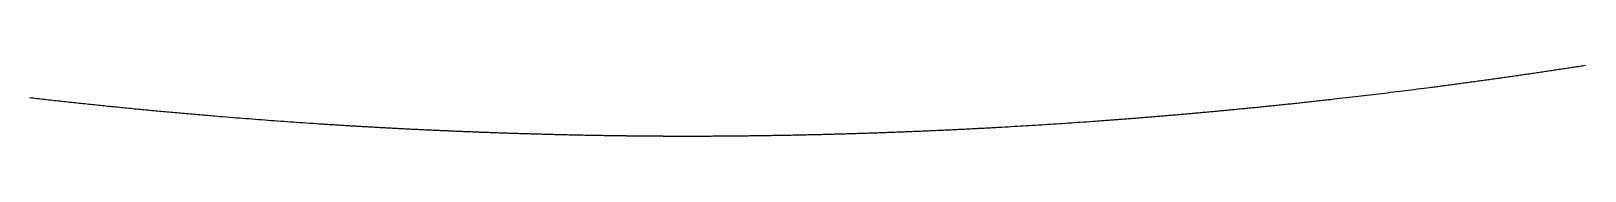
# Model space of a CAD drawing. Header units: millimetres. Extents: x 0 to 610, y 0 to 457.
# Drawn here: x 31.16 to 37.87, y 51 to 51.31 of the extents above; entities that cross this region are included whole.
import ezdxf

# ---------------------------------------------------------------- set-up
doc = ezdxf.new("R2010")
doc.units = ezdxf.units.MM
doc.layers.add('TEST_CUT_FIRST', color=1, linetype='Continuous')

msp = doc.modelspace()

# ---------------------------------------------------------------- linework, layer by layer
at = {"layer": 'TEST_CUT_FIRST'}
msp.add_lwpolyline([(37.87501, 51.30589), (37.86866, 51.3049), (37.86231, 51.30392), (37.85596, 51.30293), (37.8496, 51.30195), (37.84325, 51.30097), (37.8369, 51.29999), (37.83054, 51.29902), (37.82419, 51.29804), (37.81784, 51.29706), (37.81148, 51.29609), (37.80513, 51.29512), (37.79877, 51.29415), (37.79242, 51.29318), (37.78606, 51.29222), (37.77971, 51.29125), (37.77335, 51.29029), (37.767, 51.28932), (37.76064, 51.28836), (37.75429, 51.2874), (37.74793, 51.28645), (37.74157, 51.28549), (37.73522, 51.28454), (37.72886, 51.28358), (37.7225, 51.28263), (37.71614, 51.28168), (37.70979, 51.28073), (37.70343, 51.27979), (37.69707, 51.27884), (37.69071, 51.2779), (37.68435, 51.27696), (37.67799, 51.27602), (37.67163, 51.27508), (37.66527, 51.27414), (37.65891, 51.27321), (37.65255, 51.27227), (37.64619, 51.27134), (37.63983, 51.27041), (37.63347, 51.26948), (37.62711, 51.26855), (37.62075, 51.26762), (37.61439, 51.2667), (37.60803, 51.26578), (37.60167, 51.26485), (37.5953, 51.26393), (37.58894, 51.26302), (37.58258, 51.2621), (37.57622, 51.26118), (37.56985, 51.26027), (37.56349, 51.25936), (37.55713, 51.25845), (37.55076, 51.25754), (37.5444, 51.25663), (37.53804, 51.25572), (37.53167, 51.25482), (37.52531, 51.25391), (37.51894, 51.25301), (37.51258, 51.25211), (37.50621, 51.25121), (37.49985, 51.25032), (37.49348, 51.24942), (37.48712, 51.24853), (37.48075, 51.24764), (37.47438, 51.24675), (37.46802, 51.24586), (37.46165, 51.24497), (37.45528, 51.24408), (37.44892, 51.2432), (37.44255, 51.24232), (37.43618, 51.24144), (37.42981, 51.24056), (37.42345, 51.23968), (37.41708, 51.2388), (37.41071, 51.23793), (37.40434, 51.23705), (37.39797, 51.23618), (37.3916, 51.23531), (37.38523, 51.23444), (37.37886, 51.23358), (37.3725, 51.23271), (37.36613, 51.23185), (37.35976, 51.23098), (37.35339, 51.23012), (37.34701, 51.22926), (37.34064, 51.22841), (37.33427, 51.22755), (37.3279, 51.2267), (37.32154, 51.22584), (37.31517, 51.22499), (37.3088, 51.22414), (37.30242, 51.22329), (37.29602, 51.22244), (37.28963, 51.2216), (37.28326, 51.22075), (37.27693, 51.21992), (37.27063, 51.21908), (37.26433, 51.21825), (37.25795, 51.21742), (37.25143, 51.21656), (37.24477, 51.21569), (37.23814, 51.21483), (37.23178, 51.214), (37.22594, 51.21324), (37.22065, 51.21255), (37.21522, 51.21184), (37.20878, 51.21101), (37.20044, 51.20993), (37.18961, 51.20854), (37.17688, 51.20691), (37.16313, 51.20515), (37.14925, 51.20338), (37.13592, 51.20169), (37.1231, 51.20007), (37.11056, 51.1985), (37.09805, 51.19693), (37.08539, 51.19535), (37.07259, 51.19376), (37.05972, 51.19217), (37.04684, 51.19058), (37.03399, 51.18901), (37.02117, 51.18744), (37.00839, 51.18588), (36.99561, 51.18433), (36.98283, 51.18279), (36.97004, 51.18125), (36.95722, 51.17972), (36.94437, 51.17819), (36.93148, 51.17666), (36.9186, 51.17514), (36.90579, 51.17363), (36.89312, 51.17214), (36.8806, 51.17068), (36.86803, 51.16922), (36.8552, 51.16774), (36.84186, 51.1662), (36.82796, 51.16461), (36.8142, 51.16304), (36.80145, 51.16159), (36.79058, 51.16036), (36.78219, 51.15942), (36.77569, 51.15868), (36.7702, 51.15807), (36.76485, 51.15747), (36.75894, 51.15681), (36.75253, 51.1561), (36.74584, 51.15535), (36.73911, 51.15461), (36.73254, 51.15388), (36.7261, 51.15317), (36.71973, 51.15246), (36.71338, 51.15176), (36.70698, 51.15106), (36.70054, 51.15036), (36.69409, 51.14965), (36.68763, 51.14895), (36.68119, 51.14825), (36.67475, 51.14755), (36.66832, 51.14686), (36.66189, 51.14616), (36.65546, 51.14547), (36.64902, 51.14478), (36.64258, 51.14409), (36.63614, 51.1434), (36.6297, 51.14271), (36.62327, 51.14203), (36.61683, 51.14134), (36.61039, 51.14066), (36.60395, 51.13998), (36.59752, 51.1393), (36.59108, 51.13863), (36.58464, 51.13795), (36.5782, 51.13728), (36.57176, 51.1366), (36.56532, 51.13593), (36.55888, 51.13526), (36.55244, 51.1346), (36.546, 51.13393), (36.53956, 51.13327), (36.53312, 51.13261), (36.52668, 51.13194), (36.52024, 51.13128), (36.5138, 51.13063), (36.50736, 51.12997), (36.50092, 51.12932), (36.49448, 51.12866), (36.48804, 51.12801), (36.4816, 51.12736), (36.47515, 51.12672), (36.46871, 51.12607), (36.46227, 51.12542), (36.45583, 51.12478), (36.44939, 51.12414), (36.44294, 51.1235), (36.4365, 51.12286), (36.43006, 51.12223), (36.42362, 51.12159), (36.41717, 51.12096), (36.41073, 51.12033), (36.40429, 51.1197), (36.39784, 51.11907), (36.3914, 51.11844), (36.38496, 51.11782), (36.37851, 51.11719), (36.37207, 51.11657), (36.36562, 51.11595), (36.35918, 51.11533), (36.35273, 51.11471), (36.34629, 51.1141), (36.33984, 51.11348), (36.3334, 51.11287), (36.32695, 51.11226), (36.32051, 51.11165), (36.31406, 51.11105), (36.30762, 51.11044), (36.30117, 51.10984), (36.29472, 51.10923), (36.28828, 51.10863), (36.28183, 51.10803), (36.27539, 51.10744), (36.26894, 51.10684), (36.26249, 51.10625), (36.25604, 51.10565), (36.2496, 51.10506), (36.24315, 51.10447), (36.2367, 51.10388), (36.23025, 51.1033), (36.22381, 51.10271), (36.21736, 51.10213), (36.21091, 51.10155), (36.20446, 51.10097), (36.19801, 51.10039), (36.19157, 51.09982), (36.18512, 51.09924), (36.17867, 51.09867), (36.17222, 51.0981), (36.16577, 51.09753), (36.15932, 51.09696), (36.15287, 51.09639), (36.14642, 51.09583), (36.13997, 51.09526), (36.13352, 51.0947), (36.12707, 51.09414), (36.12062, 51.09358), (36.11417, 51.09303), (36.10772, 51.09247), (36.10127, 51.09192), (36.09482, 51.09137), (36.08837, 51.09082), (36.08192, 51.09027), (36.07547, 51.08972), (36.06902, 51.08918), (36.06257, 51.08863), (36.05611, 51.08809), (36.04966, 51.08755), (36.04321, 51.08701), (36.03676, 51.08647), (36.03031, 51.08594), (36.02385, 51.0854), (36.0174, 51.08487), (36.01095, 51.08434), (36.0045, 51.08381), (35.99804, 51.08329), (35.99159, 51.08276), (35.98514, 51.08224), (35.97869, 51.08171), (35.97223, 51.08119), (35.96578, 51.08067), (35.95932, 51.08016), (35.95287, 51.07964), (35.94642, 51.07913), (35.93996, 51.07861), (35.93351, 51.0781), (35.92706, 51.07759), (35.9206, 51.07709), (35.91415, 51.07658), (35.90769, 51.07608), (35.90124, 51.07557), (35.89478, 51.07507), (35.88833, 51.07457), (35.88188, 51.07408), (35.87543, 51.07358), (35.86897, 51.07309), (35.86251, 51.07259), (35.85603, 51.0721), (35.84956, 51.07161), (35.8431, 51.07112), (35.83669, 51.07064), (35.83031, 51.07016), (35.82392, 51.06968), (35.81746, 51.0692), (35.81086, 51.06871), (35.80411, 51.06821), (35.7974, 51.06771), (35.79096, 51.06724), (35.78503, 51.06681), (35.77968, 51.06641), (35.77418, 51.06601), (35.76765, 51.06554), (35.7592, 51.06493), (35.74824, 51.06414), (35.73535, 51.06323), (35.72143, 51.06224), (35.70737, 51.06125), (35.69388, 51.0603), (35.6809, 51.0594), (35.6682, 51.05853), (35.65554, 51.05767), (35.64272, 51.0568), (35.62977, 51.05593), (35.61673, 51.05506), (35.60369, 51.0542), (35.59068, 51.05334), (35.57772, 51.0525), (35.56477, 51.05166), (35.55184, 51.05083), (35.53891, 51.05001), (35.52596, 51.04919), (35.51299, 51.04838), (35.49998, 51.04757), (35.48693, 51.04677), (35.4739, 51.04598), (35.46094, 51.04519), (35.44811, 51.04442), (35.43544, 51.04367), (35.42273, 51.04292), (35.40974, 51.04216), (35.39624, 51.04138), (35.38218, 51.04057), (35.36825, 51.03978), (35.35535, 51.03906), (35.34436, 51.03844), (35.33587, 51.03797), (35.3293, 51.0376), (35.32375, 51.0373), (35.31833, 51.03701), (35.31236, 51.03668), (35.30587, 51.03633), (35.2991, 51.03597), (35.2923, 51.0356), (35.28565, 51.03525), (35.27914, 51.0349), (35.2727, 51.03456), (35.26627, 51.03422), (35.2598, 51.03388), (35.2533, 51.03354), (35.24677, 51.03321), (35.24024, 51.03287), (35.23372, 51.03253), (35.22721, 51.0322), (35.22071, 51.03187), (35.21421, 51.03154), (35.2077, 51.03122), (35.20119, 51.03089), (35.19468, 51.03057), (35.18817, 51.03025), (35.18166, 51.02992), (35.17515, 51.02961), (35.16865, 51.02929), (35.16214, 51.02897), (35.15563, 51.02866), (35.14912, 51.02835), (35.14261, 51.02804), (35.1361, 51.02773), (35.12959, 51.02742), (35.12308, 51.02712), (35.11657, 51.02681), (35.11006, 51.02651), (35.10355, 51.02621), (35.09704, 51.02591), (35.09053, 51.02562), (35.08402, 51.02532), (35.07751, 51.02503), (35.071, 51.02474), (35.06449, 51.02445), (35.05798, 51.02416), (35.05146, 51.02387), (35.04495, 51.02359), (35.03844, 51.02331), (35.03193, 51.02302), (35.02542, 51.02274), (35.01891, 51.02247), (35.0124, 51.02219), (35.00589, 51.02191), (34.99938, 51.02164), (34.99286, 51.02137), (34.98635, 51.0211), (34.97984, 51.02083), (34.97333, 51.02057), (34.96682, 51.0203), (34.96031, 51.02004), (34.95379, 51.01978), (34.94728, 51.01952), (34.94077, 51.01926), (34.93426, 51.01901), (34.92775, 51.01875), (34.92123, 51.0185), (34.91472, 51.01825), (34.90821, 51.018), (34.9017, 51.01775), (34.89518, 51.01751), (34.88867, 51.01726), (34.88216, 51.01702), (34.87564, 51.01678), (34.86913, 51.01654), (34.86262, 51.0163), (34.85611, 51.01607), (34.84959, 51.01583), (34.84308, 51.0156), (34.83657, 51.01537), (34.83005, 51.01514), (34.82354, 51.01491), (34.81703, 51.01469), (34.81051, 51.01447), (34.804, 51.01424), (34.79749, 51.01402), (34.79097, 51.01381), (34.78446, 51.01359), (34.77795, 51.01337), (34.77143, 51.01316), (34.76492, 51.01295), (34.7584, 51.01274), (34.75189, 51.01253), (34.74538, 51.01232), (34.73886, 51.01212), (34.73235, 51.01192), (34.72583, 51.01171), (34.71932, 51.01151), (34.71281, 51.01132), (34.70629, 51.01112), (34.69978, 51.01092), (34.69326, 51.01073), (34.68675, 51.01054), (34.68023, 51.01035), (34.67372, 51.01016), (34.6672, 51.00998), (34.66069, 51.00979), (34.65417, 51.00961), (34.64766, 51.00943), (34.64115, 51.00925), (34.63463, 51.00907), (34.62812, 51.0089), (34.6216, 51.00872), (34.61509, 51.00855), (34.60857, 51.00838), (34.60206, 51.00821), (34.59554, 51.00804), (34.58903, 51.00788), (34.58251, 51.00771), (34.57599, 51.00755), (34.56948, 51.00739), (34.56296, 51.00723), (34.55645, 51.00708), (34.54993, 51.00692), (34.54342, 51.00677), (34.5369, 51.00661), (34.53039, 51.00646), (34.52387, 51.00632), (34.51736, 51.00617), (34.51084, 51.00602), (34.50432, 51.00588), (34.49781, 51.00574), (34.49129, 51.0056), (34.48478, 51.00546), (34.47826, 51.00532), (34.47175, 51.00519), (34.46523, 51.00506), (34.45871, 51.00493), (34.4522, 51.0048), (34.44568, 51.00467), (34.43917, 51.00454), (34.43265, 51.00442), (34.42613, 51.00429), (34.41962, 51.00417), (34.4131, 51.00405), (34.40659, 51.00394), (34.40007, 51.00382), (34.39355, 51.00371), (34.38704, 51.00359), (34.38052, 51.00348), (34.37401, 51.00337), (34.3675, 51.00327), (34.36098, 51.00316), (34.35446, 51.00306), (34.34792, 51.00296), (34.34139, 51.00285), (34.33487, 51.00276), (34.32839, 51.00266), (34.32194, 51.00256), (34.31549, 51.00247), (34.30897, 51.00238), (34.30232, 51.00229), (34.29552, 51.0022), (34.28859, 51.0021), (34.28159, 51.00201), (34.27458, 51.00192), (34.26761, 51.00184), (34.26068, 51.00175), (34.25376, 51.00167), (34.24684, 51.00159), (34.23992, 51.00151), (34.23299, 51.00144), (34.22605, 51.00136), (34.2191, 51.00129), (34.21216, 51.00122), (34.20522, 51.00115), (34.19828, 51.00108), (34.19136, 51.00102), (34.18445, 51.00096), (34.17753, 51.00089), (34.17059, 51.00084), (34.16362, 51.00078), (34.1566, 51.00072), (34.1496, 51.00067), (34.14267, 51.00062), (34.13588, 51.00057), (34.12924, 51.00052), (34.12256, 51.00048), (34.11561, 51.00044), (34.10814, 51.00039), (34.1001, 51.00035), (34.0922, 51.00031), (34.08533, 51.00027), (34.08039, 51.00025), (34.07798, 51.00024), (34.07776, 51.00024), (34.07704, 51.00023), (34.07648, 51.00023), (34.07606, 51.00023), (34.07571, 51.00023), (34.07537, 51.00022), (34.07499, 51.00022), (34.07457, 51.00022), (34.07413, 51.00022), (34.07369, 51.00022), (34.07326, 51.00022), (34.07284, 51.00021), (34.07243, 51.00021), (34.07202, 51.00021), (34.0716, 51.00021), (34.07118, 51.00021), (34.07076, 51.0002), (34.07034, 51.0002), (34.06992, 51.0002), (34.0695, 51.0002), (34.06909, 51.0002), (34.06867, 51.0002), (34.06825, 51.00019), (34.06783, 51.00019), (34.06741, 51.00019), (34.06699, 51.00019), (34.06657, 51.00019), (34.06615, 51.00018), (34.06574, 51.00018), (34.06532, 51.00018), (34.0649, 51.00018), (34.06448, 51.00018), (34.06406, 51.00018), (34.06364, 51.00017), (34.06322, 51.00017), (34.0628, 51.00017), (34.06239, 51.00017), (34.06197, 51.00017), (34.06155, 51.00017), (34.06113, 51.00016), (34.06071, 51.00016), (34.06029, 51.00016), (34.05987, 51.00016), (34.05945, 51.00016), (34.05904, 51.00016), (34.05862, 51.00015), (34.0582, 51.00015), (34.05778, 51.00015), (34.05736, 51.00015), (34.05694, 51.00015), (34.05652, 51.00015), (34.0561, 51.00015), (34.05569, 51.00014), (34.05527, 51.00014), (34.05485, 51.00014), (34.05443, 51.00014), (34.05401, 51.00014), (34.05359, 51.00014), (34.05317, 51.00013), (34.05275, 51.00013), (34.05234, 51.00013), (34.05192, 51.00013), (34.0515, 51.00013), (34.05108, 51.00013), (34.05066, 51.00013), (34.05024, 51.00012), (34.04982, 51.00012), (34.0494, 51.00012), (34.04899, 51.00012), (34.04857, 51.00012), (34.04815, 51.00012), (34.04773, 51.00012), (34.04731, 51.00011), (34.04689, 51.00011), (34.04647, 51.00011), (34.04605, 51.00011), (34.04564, 51.00011), (34.04522, 51.00011), (34.0448, 51.00011), (34.04438, 51.0001), (34.04396, 51.0001), (34.04354, 51.0001), (34.04312, 51.0001), (34.0427, 51.0001), (34.04229, 51.0001), (34.04187, 51.0001), (34.04145, 51.00009), (34.04103, 51.00009), (34.04061, 51.00009), (34.04019, 51.00009), (34.03977, 51.00009), (34.03935, 51.00009), (34.03894, 51.00009), (34.03852, 51.00009), (34.0381, 51.00008), (34.03768, 51.00008), (34.03726, 51.00008), (34.03684, 51.00008), (34.03642, 51.00008), (34.036, 51.00008), (34.03559, 51.00008), (34.03517, 51.00008), (34.03475, 51.00007), (34.03433, 51.00007), (34.03391, 51.00007), (34.03349, 51.00007), (34.03307, 51.00007), (34.03265, 51.00007), (34.03224, 51.00007), (34.03182, 51.00007), (34.0314, 51.00007), (34.03098, 51.00006), (34.03056, 51.00006), (34.03014, 51.00006), (34.02972, 51.00006), (34.0293, 51.00006), (34.02889, 51.00006), (34.02847, 51.00006), (34.02805, 51.00006), (34.02763, 51.00006), (34.02721, 51.00005), (34.02679, 51.00005), (34.02637, 51.00005), (34.02595, 51.00005), (34.02554, 51.00005), (34.02512, 51.00005), (34.0247, 51.00005), (34.02428, 51.00005), (34.02386, 51.00005), (34.02344, 51.00005), (34.02302, 51.00004), (34.0226, 51.00004), (34.02219, 51.00004), (34.02177, 51.00004), (34.02135, 51.00004), (34.02093, 51.00004), (34.02051, 51.00004), (34.02009, 51.00004), (34.01967, 51.00004), (34.01925, 51.00004), (34.01883, 51.00003), (34.01842, 51.00003), (34.018, 51.00003), (34.01758, 51.00003), (34.01716, 51.00003), (34.01674, 51.00003), (34.01632, 51.00003), (34.0159, 51.00003), (34.01548, 51.00003), (34.01507, 51.00003), (34.01465, 51.00003), (34.01423, 51.00002), (34.01381, 51.00002), (34.01339, 51.00002), (34.01297, 51.00002), (34.01255, 51.00002), (34.01213, 51.00002), (34.01172, 51.00002), (34.0113, 51.00002), (34.01088, 51.00002), (34.01046, 51.00002), (34.01004, 51.00002), (34.00962, 51.00002), (34.0092, 51.00002), (34.00878, 51.00001), (34.00837, 51.00001), (34.00795, 51.00001), (34.00753, 51.00001), (34.00711, 51.00001), (34.00669, 51.00001), (34.00627, 51.00001), (34.00585, 51.00001), (34.00543, 51.00001), (34.00502, 51.00001), (34.0046, 51.00001), (34.00418, 51.00001), (34.00376, 51.00001), (34.00334, 51.00001), (34.00292, 51), (34.0025, 51), (34.00208, 51), (34.00167, 51), (34.00125, 51), (34.00083, 51), (34.00041, 51), (33.99999, 51), (33.99856, 51), (33.99713, 51), (33.9957, 51.00001), (33.99427, 51.00001), (33.99284, 51.00001), (33.99141, 51.00001), (33.98998, 51.00002), (33.98855, 51.00002), (33.98712, 51.00002), (33.98569, 51.00003), (33.98426, 51.00003), (33.98283, 51.00003), (33.9814, 51.00003), (33.97997, 51.00004), (33.97854, 51.00004), (33.97711, 51.00004), (33.97568, 51.00005), (33.97425, 51.00005), (33.97282, 51.00005), (33.97139, 51.00006), (33.96996, 51.00006), (33.96853, 51.00007), (33.96709, 51.00007), (33.96566, 51.00007), (33.96423, 51.00008), (33.9628, 51.00008), (33.96137, 51.00009), (33.95994, 51.00009), (33.95851, 51.0001), (33.95708, 51.0001), (33.95565, 51.0001), (33.95422, 51.00011), (33.95279, 51.00011), (33.95136, 51.00012), (33.94992, 51.00012), (33.94849, 51.00013), (33.94706, 51.00013), (33.94563, 51.00014), (33.9442, 51.00014), (33.94277, 51.00015), (33.94133, 51.00016), (33.9399, 51.00016), (33.93847, 51.00017), (33.93704, 51.00017), (33.93561, 51.00018), (33.93417, 51.00018), (33.93274, 51.00019), (33.93131, 51.0002), (33.92988, 51.0002), (33.92845, 51.00021), (33.92701, 51.00021), (33.92558, 51.00022), (33.92415, 51.00023), (33.92272, 51.00023), (33.92129, 51.00024), (33.91985, 51.00025), (33.91842, 51.00025), (33.91699, 51.00026), (33.91556, 51.00027), (33.91413, 51.00027), (33.91269, 51.00028), (33.91126, 51.00029), (33.90983, 51.0003), (33.9084, 51.0003), (33.90697, 51.00031), (33.90553, 51.00032), (33.9041, 51.00033), (33.90267, 51.00033), (33.90124, 51.00034), (33.89981, 51.00035), (33.89837, 51.00036), (33.89694, 51.00037), (33.89551, 51.00037), (33.89408, 51.00038), (33.89265, 51.00039), (33.89121, 51.0004), (33.88978, 51.00041), (33.88835, 51.00042), (33.88692, 51.00042), (33.88548, 51.00043), (33.88405, 51.00044), (33.88262, 51.00045), (33.88119, 51.00046), (33.87976, 51.00047), (33.87832, 51.00048), (33.87689, 51.00049), (33.87546, 51.0005), (33.87403, 51.00051), (33.8726, 51.00051), (33.87116, 51.00052), (33.86973, 51.00053), (33.8683, 51.00054), (33.86687, 51.00055), (33.86543, 51.00056), (33.864, 51.00057), (33.86257, 51.00058), (33.86114, 51.00059), (33.85971, 51.0006), (33.85828, 51.00061), (33.85684, 51.00062), (33.85541, 51.00063), (33.85398, 51.00065), (33.85255, 51.00066), (33.85112, 51.00067), (33.84969, 51.00068), (33.84825, 51.00069), (33.84682, 51.0007), (33.84539, 51.00071), (33.84396, 51.00072), (33.84253, 51.00073), (33.8411, 51.00074), (33.83966, 51.00076), (33.83823, 51.00077), (33.8368, 51.00078), (33.83537, 51.00079), (33.83394, 51.0008), (33.83251, 51.00081), (33.83108, 51.00083), (33.82964, 51.00084), (33.82821, 51.00085), (33.82678, 51.00086), (33.82535, 51.00087), (33.82392, 51.00089), (33.82249, 51.0009), (33.82105, 51.00091), (33.81962, 51.00092), (33.81819, 51.00094), (33.81676, 51.00095), (33.81533, 51.00096), (33.8139, 51.00097), (33.81247, 51.00099), (33.81104, 51.001), (33.80961, 51.00101), (33.80818, 51.00103), (33.80675, 51.00104), (33.80532, 51.00105), (33.80388, 51.00107), (33.80245, 51.00108), (33.80102, 51.00109), (33.79959, 51.00111), (33.79816, 51.00112), (33.79673, 51.00113), (33.7953, 51.00115), (33.79387, 51.00116), (33.79244, 51.00118), (33.79101, 51.00119), (33.78958, 51.00121), (33.78815, 51.00122), (33.78672, 51.00123), (33.78529, 51.00125), (33.78386, 51.00126), (33.78243, 51.00128), (33.781, 51.00129), (33.77957, 51.00131), (33.77813, 51.00132), (33.7767, 51.00134), (33.77527, 51.00135), (33.77384, 51.00137), (33.77241, 51.00138), (33.77098, 51.0014), (33.76955, 51.00141), (33.76812, 51.00143), (33.76669, 51.00145), (33.76526, 51.00146), (33.76383, 51.00148), (33.7624, 51.00149), (33.76097, 51.00151), (33.75955, 51.00152), (33.75812, 51.00154), (33.75669, 51.00156), (33.75526, 51.00157), (33.75383, 51.00159), (33.7524, 51.00161), (33.75097, 51.00162), (33.74954, 51.00164), (33.74811, 51.00166), (33.74668, 51.00167), (33.74525, 51.00169), (33.74382, 51.00171), (33.74239, 51.00172), (33.74096, 51.00174), (33.73953, 51.00176), (33.7381, 51.00177), (33.73667, 51.00179), (33.73524, 51.00181), (33.73381, 51.00183), (33.73238, 51.00184), (33.73095, 51.00186), (33.72953, 51.00188), (33.7281, 51.0019), (33.72667, 51.00192), (33.72524, 51.00193), (33.72381, 51.00195), (33.72238, 51.00197), (33.72095, 51.00199), (33.71952, 51.00201), (33.71809, 51.00202), (33.71666, 51.00204), (33.71524, 51.00206), (33.71381, 51.00208), (33.71238, 51.0021), (33.71095, 51.00212), (33.70952, 51.00214), (33.70809, 51.00216), (33.70667, 51.00217), (33.70524, 51.00219), (33.70381, 51.00221), (33.70237, 51.00223), (33.70093, 51.00225), (33.69948, 51.00227), (33.69806, 51.00229), (33.69666, 51.00231), (33.6953, 51.00233), (33.69393, 51.00235), (33.69249, 51.00237), (33.69094, 51.00239), (33.68927, 51.00241), (33.68762, 51.00244), (33.68621, 51.00246), (33.68523, 51.00247), (33.68473, 51.00248), (33.68411, 51.00249), (33.68262, 51.00251), (33.67951, 51.00255), (33.67428, 51.00263), (33.66743, 51.00273), (33.65971, 51.00285), (33.65187, 51.00297), (33.64451, 51.00308), (33.63758, 51.00319), (33.63089, 51.0033), (33.62422, 51.00341), (33.61743, 51.00353), (33.61053, 51.00365), (33.60356, 51.00377), (33.59658, 51.00389), (33.58964, 51.00402), (33.58272, 51.00414), (33.57583, 51.00427), (33.56894, 51.0044), (33.56204, 51.00453), (33.55513, 51.00467), (33.54822, 51.0048), (33.54129, 51.00494), (33.53436, 51.00508), (33.52744, 51.00522), (33.52053, 51.00537), (33.51365, 51.00551), (33.5068, 51.00566), (33.49995, 51.0058), (33.49304, 51.00595), (33.48601, 51.00611), (33.47886, 51.00627), (33.47173, 51.00643), (33.46484, 51.00659), (33.45837, 51.00674), (33.45245, 51.00688), (33.44695, 51.00701), (33.44168, 51.00714), (33.43644, 51.00727), (33.43108, 51.0074), (33.4256, 51.00753), (33.42006, 51.00767), (33.41451, 51.00781), (33.409, 51.00795), (33.40352, 51.00809), (33.39805, 51.00823), (33.39259, 51.00837), (33.38712, 51.00851), (33.38164, 51.00866), (33.37615, 51.0088), (33.37066, 51.00895), (33.36518, 51.0091), (33.3597, 51.00925), (33.35422, 51.0094), (33.34874, 51.00955), (33.34326, 51.00971), (33.33778, 51.00986), (33.3323, 51.01002), (33.32682, 51.01017), (33.32134, 51.01033), (33.31585, 51.01049), (33.31037, 51.01065), (33.30489, 51.01081), (33.29941, 51.01098), (33.29393, 51.01114), (33.28845, 51.0113), (33.28297, 51.01147), (33.27749, 51.01164), (33.27201, 51.01181), (33.26653, 51.01198), (33.26105, 51.01215), (33.25557, 51.01232), (33.25009, 51.0125), (33.24461, 51.01267), (33.23913, 51.01285), (33.23365, 51.01302), (33.22817, 51.0132), (33.22269, 51.01338), (33.21721, 51.01356), (33.21173, 51.01375), (33.20625, 51.01393), (33.20077, 51.01411), (33.19529, 51.0143), (33.18981, 51.01449), (33.18433, 51.01468), (33.17885, 51.01486), (33.17337, 51.01506), (33.16789, 51.01525), (33.16241, 51.01544), (33.15693, 51.01563), (33.15145, 51.01583), (33.14597, 51.01603), (33.14049, 51.01622), (33.13501, 51.01642), (33.12953, 51.01662), (33.12405, 51.01683), (33.11857, 51.01703), (33.11309, 51.01723), (33.10761, 51.01744), (33.10213, 51.01764), (33.09665, 51.01785), (33.09117, 51.01806), (33.08569, 51.01827), (33.08022, 51.01848), (33.07474, 51.01869), (33.06926, 51.01891), (33.06378, 51.01912), (33.0583, 51.01934), (33.05282, 51.01955), (33.04734, 51.01977), (33.04186, 51.01999), (33.03638, 51.02021), (33.03091, 51.02044), (33.02543, 51.02066), (33.01995, 51.02088), (33.01447, 51.02111), (33.00899, 51.02134), (33.00351, 51.02156), (32.99803, 51.02179), (32.99256, 51.02202), (32.98708, 51.02225), (32.9816, 51.02249), (32.97612, 51.02272), (32.97064, 51.02296), (32.96517, 51.02319), (32.95969, 51.02343), (32.95421, 51.02367), (32.94873, 51.02391), (32.94325, 51.02415), (32.93778, 51.02439), (32.9323, 51.02464), (32.92682, 51.02488), (32.92134, 51.02513), (32.91587, 51.02537), (32.91039, 51.02562), (32.90491, 51.02587), (32.89943, 51.02612), (32.89396, 51.02637), (32.88848, 51.02663), (32.883, 51.02688), (32.87752, 51.02714), (32.87205, 51.02739), (32.86657, 51.02765), (32.86109, 51.02791), (32.85562, 51.02817), (32.85014, 51.02843), (32.84466, 51.0287), (32.83919, 51.02896), (32.83371, 51.02923), (32.82823, 51.02949), (32.82276, 51.02976), (32.81728, 51.03003), (32.8118, 51.0303), (32.80633, 51.03057), (32.80085, 51.03084), (32.79537, 51.03112), (32.7899, 51.03139), (32.78442, 51.03167), (32.77895, 51.03194), (32.77347, 51.03222), (32.76799, 51.0325), (32.76252, 51.03278), (32.75704, 51.03306), (32.75157, 51.03335), (32.74609, 51.03363), (32.74061, 51.03392), (32.73514, 51.0342), (32.72966, 51.03449), (32.72419, 51.03478), (32.71871, 51.03507), (32.71324, 51.03536), (32.70776, 51.03565), (32.70229, 51.03595), (32.69681, 51.03624), (32.69134, 51.03654), (32.68586, 51.03684), (32.68039, 51.03713), (32.67491, 51.03743), (32.66944, 51.03774), (32.66396, 51.03804), (32.65849, 51.03834), (32.65301, 51.03865), (32.64754, 51.03895), (32.64207, 51.03926), (32.63659, 51.03957), (32.63112, 51.03988), (32.62564, 51.04019), (32.62017, 51.0405), (32.61469, 51.04081), (32.60922, 51.04112), (32.60375, 51.04144), (32.59827, 51.04176), (32.5928, 51.04207), (32.58732, 51.04239), (32.58185, 51.04271), (32.57638, 51.04303), (32.5709, 51.04336), (32.56543, 51.04368), (32.55996, 51.04401), (32.55449, 51.04433), (32.54901, 51.04466), (32.54354, 51.04499), (32.53807, 51.04532), (32.53259, 51.04565), (32.52712, 51.04598), (32.52164, 51.04631), (32.51617, 51.04665), (32.51071, 51.04698), (32.50524, 51.04732), (32.49977, 51.04766), (32.49429, 51.048), (32.48879, 51.04834), (32.48329, 51.04868), (32.47782, 51.04902), (32.4724, 51.04936), (32.46703, 51.0497), (32.46164, 51.05004), (32.45616, 51.05039), (32.45051, 51.05075), (32.44466, 51.05112), (32.43886, 51.0515), (32.43341, 51.05185), (32.42862, 51.05216), (32.42455, 51.05242), (32.42031, 51.05269), (32.41475, 51.05305), (32.40674, 51.05358), (32.39552, 51.05432), (32.38185, 51.05523), (32.36687, 51.05623), (32.35171, 51.05725), (32.33727, 51.05823), (32.32349, 51.05917), (32.31007, 51.0601), (32.29669, 51.06104), (32.28312, 51.06199), (32.26938, 51.06296), (32.25553, 51.06395), (32.24168, 51.06494), (32.22787, 51.06594), (32.21412, 51.06694), (32.20039, 51.06795), (32.18668, 51.06897), (32.17296, 51.06999), (32.15923, 51.07102), (32.14547, 51.07206), (32.13168, 51.07311), (32.11787, 51.07417), (32.10406, 51.07524), (32.09032, 51.07631), (32.0767, 51.07738), (32.0632, 51.07844), (32.04968, 51.07952), (32.03592, 51.08062), (32.02172, 51.08176), (32.00706, 51.08296), (31.99251, 51.08414), (31.97883, 51.08527), (31.96676, 51.08627), (31.95681, 51.08709), (31.94847, 51.08779), (31.94101, 51.08841), (31.93365, 51.08904), (31.92583, 51.0897), (31.91757, 51.0904), (31.90908, 51.09112), (31.90055, 51.09185), (31.89216, 51.09257), (31.88388, 51.09328), (31.87566, 51.09399), (31.86745, 51.0947), (31.85921, 51.09542), (31.85094, 51.09615), (31.84265, 51.09687), (31.83436, 51.0976), (31.82608, 51.09834), (31.81781, 51.09907), (31.80954, 51.09981), (31.80127, 51.10054), (31.793, 51.10129), (31.78473, 51.10203), (31.77646, 51.10278), (31.76818, 51.10353), (31.75991, 51.10428), (31.75164, 51.10504), (31.74337, 51.1058), (31.7351, 51.10656), (31.72683, 51.10732), (31.71856, 51.10809), (31.71029, 51.10886), (31.70202, 51.10963), (31.69375, 51.1104), (31.68548, 51.11118), (31.67721, 51.11196), (31.66895, 51.11274), (31.66068, 51.11353), (31.65241, 51.11431), (31.64414, 51.1151), (31.63587, 51.1159), (31.62761, 51.11669), (31.61934, 51.11749), (31.61107, 51.11829), (31.60281, 51.1191), (31.59454, 51.1199), (31.58627, 51.12071), (31.57801, 51.12152), (31.56974, 51.12234), (31.56148, 51.12316), (31.55321, 51.12397), (31.54495, 51.1248), (31.53668, 51.12562), (31.52842, 51.12645), (31.52016, 51.12728), (31.51189, 51.12811), (31.50363, 51.12895), (31.49537, 51.12979), (31.4871, 51.13063), (31.47884, 51.13147), (31.47058, 51.13232), (31.46232, 51.13317), (31.45406, 51.13402), (31.44579, 51.13487), (31.43753, 51.13573), (31.42927, 51.13659), (31.42101, 51.13745), (31.41275, 51.13832), (31.40449, 51.13919), (31.39623, 51.14006), (31.38797, 51.14093), (31.37971, 51.14181), (31.37145, 51.14268), (31.36319, 51.14357), (31.35494, 51.14445), (31.34668, 51.14534), (31.33842, 51.14622), (31.33016, 51.14712), (31.32191, 51.14801), (31.31365, 51.14891), (31.30539, 51.14981), (31.29714, 51.15071), (31.28888, 51.15161), (31.28062, 51.15252), (31.27237, 51.15343), (31.26411, 51.15434), (31.25586, 51.15526), (31.2476, 51.15618), (31.23935, 51.1571), (31.23109, 51.15802), (31.22284, 51.15895), (31.21459, 51.15988), (31.20633, 51.16081), (31.19808, 51.16174), (31.18983, 51.16268), (31.18158, 51.16362), (31.17333, 51.16456), (31.16507, 51.16551), (31.15682, 51.16645)], dxfattribs=at)

doc.saveas('drawing.dxf')
